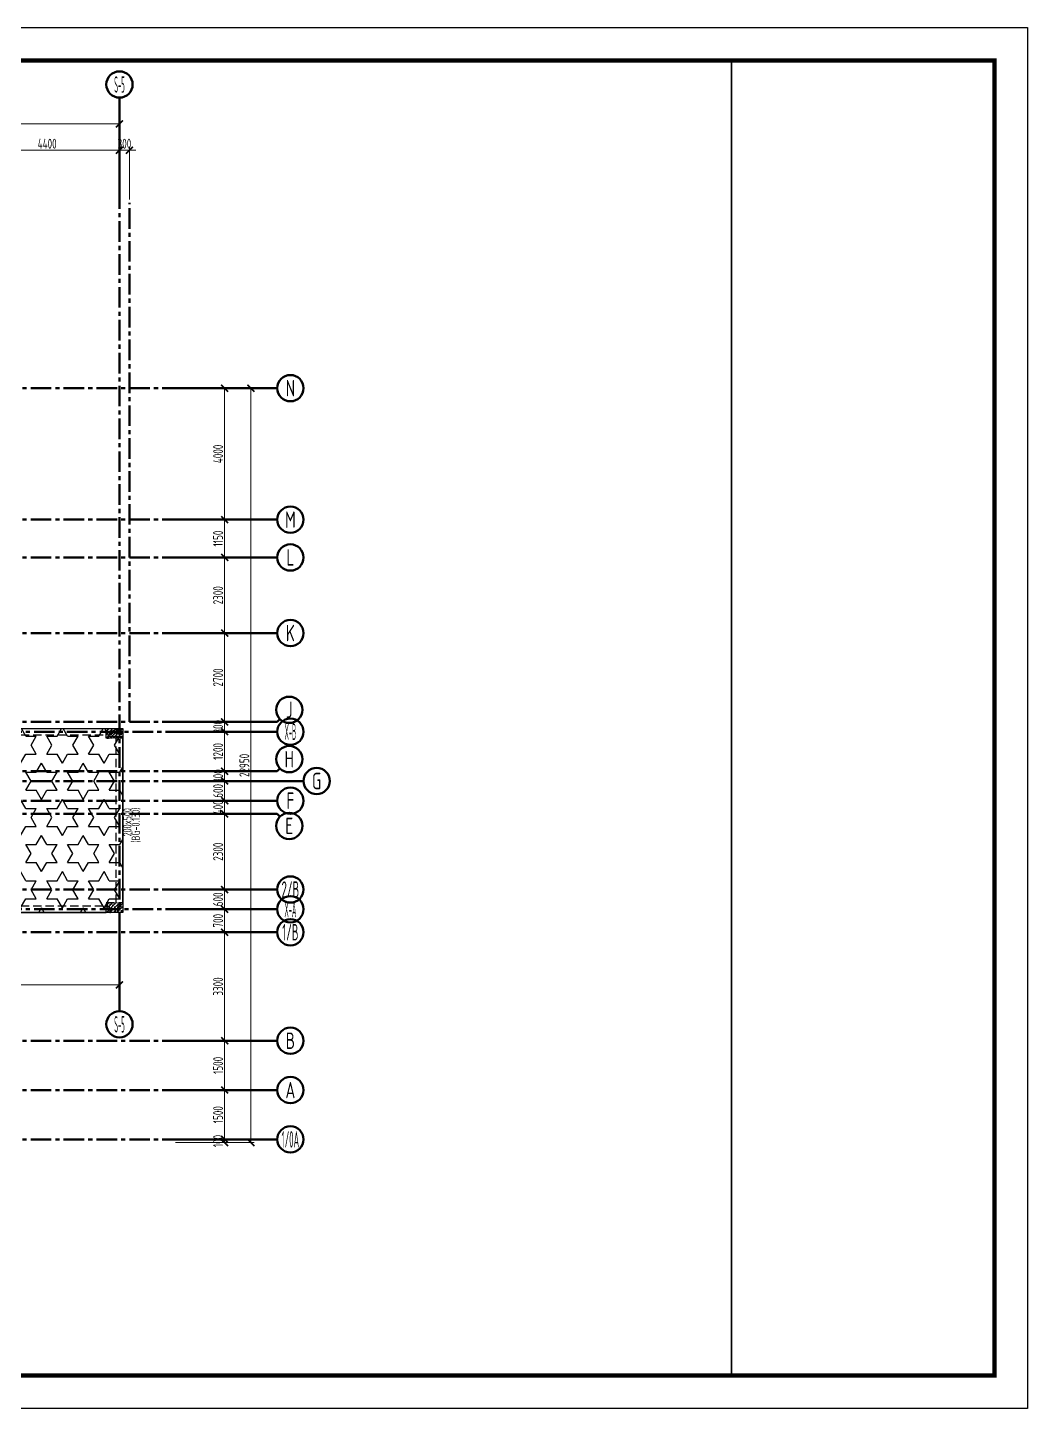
# Model space of a CAD drawing. Extents: x -302153 to 2378000, y -57590 to 1700000.
# Drawn here: x 223345 to 253765, y 552165 to 594165 of the extents above; entities that cross this region are included whole.
import ezdxf
from ezdxf.enums import TextEntityAlignment as Align

# ---------------------------------------------------------------- set-up
doc = ezdxf.new("R2010")
doc.units = 0
doc.header["$LTSCALE"] = 500
doc.header["$MEASUREMENT"] = 0
doc.linetypes.add('CENTER', pattern=[2, 1.25, -0.25, 0.25, -0.25])
doc.linetypes.add('DASHED', pattern=[0.75, 0.5, -0.25])
doc.layers.get('0').update_dxf_attribs({"linetype": 'CONTINUOUS'})
doc.layers.get('Defpoints').update_dxf_attribs({"color": 2, "linetype": 'CONTINUOUS'})
for name, color, linetype, lineweight in [('AD-AXIS-AXIS-2F-100', 1, 'CENTER', 50), ('AD-AXIS-CRCL-2F-100', 3, 'CONTINUOUS', 50), ('AD-AXIS-DIMS-2F-100', 3, 'CONTINUOUS', 0), ('AD-DIMS-MAIN-2F-100', 60, 'CONTINUOUS', 0)]:
    doc.layers.add(name, color=color, linetype=linetype, lineweight=lineweight)
for name, color, linetype in [('C-XREF-INT', 7, 'CONTINUOUS'), ('S_BEAM', 4, 'DASHED'), ('S_BEAM_TEXT_VERT', 41, 'CONTINUOUS'), ('S_COLU_BELW_DASH', 40, 'DASHED'), ('S_COLU_BELW_HACH', 254, 'DASHED'), ('S_PLAN_HACH', 9, 'CONTINUOUS')]:
    doc.layers.add(name, color=color, linetype=linetype)
doc.layers.add('内框', color=8, linetype='CONTINUOUS', plot=False)
doc.styles.add('TH-STYLE3', font='tssdeng.shx', dxfattribs={"width": 0.7, "bigfont": 'tssdchn.shx'})
doc.styles.add('黑体', font='simhei.ttf')
doc.dimstyles.new('TH-DIM100', dxfattribs={"dimscale": 100, "dimtxt": 3, "dimasz": 2, "dimexe": 1, "dimexo": 1, "dimgap": 0.5, "dimtad": 1, "dimdec": 0, "dimdsep": 46, "dimtxsty": 'TH-STYLE3', "dimblk1": 'ARCHTICK', "dimblk2": 'ARCHTICK', "dimsah": 1, "dimcen": -1, "dimclrd": 256, "dimclre": 256, "dimclrt": 256, "dimazin": 0, "dimtfac": 1, "dimtdec": 0, "dimtix": 1, "dimtmove": 2, "dimatfit": 0, "dimldrblk": 'ARCHTICK', "dimfxl": 2, "dimtolj": 1, "dimtzin": 0, "dimlwd": -1, "dimlwe": -1, "dimarcsym": 0})
pattern_1 = [(45, (174840.05, 561848.63), (-53.03301, 53.03301), []), (50, (174840.05, 561848.63), (215.17805, -18.82564), [22.5, -247.5]), (355, (174840.05, 561848.63), (-41.6254, 225.6576), [18, -198]), (100.4514, (174857.98, 561847.06), (173.5528, 206.8319), [19.1221, -210.3426]), (46.1842, (174840.05, 561908.63), (320.1723, -49.6557), [33.75, -371.25]), (96.6356, (174866.73, 561904.5), (280.3988, 292.2354), [28.683, -315.514]), (351.1842, (174840.05, 561908.63), (280.3986, 292.2356), [27, -297]), (21, (174870.05, 561893.63), (179.0721, -120.78567), [22.5, -247.5]), (326, (174870.05, 561893.63), (72.9946, 217.545), [18, -198]), (71.4514, (174884.97, 561883.56), (252.0668, 96.75915), [19.1221, -210.3426]), (37.5, (174840.05, 561848.63), (3.64796, 99.86816), [0, -195.6, 0, -201, 0, -198.75]), (7.5, (174840.05, 561848.63), (78.92086, 118.32351), [0, -114.6, 0, -191.1, 0, -75.75]), (327.5, (174773.15, 561848.63), (160.14673, -6.76646), [0, -75, 0, -234, 0, -310.5]), (317.5, (174743.15, 561848.63), (174.95585, 30.0315), [0, -97.5, 0, -155.4, 0, -220.5])]

# ---------------------------------------------------------------- blocks, each defined once
blk = doc.blocks.new('_ArchTick')
at = {"color": 0, "const_width": 0.25}
blk.add_lwpolyline([(-0.53, -0.53), (0.53, 0.53)], dxfattribs=at)
blk = doc.blocks.new('*D61')
at = {"layer": 'AD-DIMS-MAIN-2F-100', "transparency": 16777216}
for p, q in [((53000, 21350), (55400, 21350)), ((55300, -1600), (55300, 21350)), ((53000, -1600), (55400, -1600))]:
    blk.add_line(p, q, dxfattribs=at)
at = {"layer": 'Defpoints', "color": 0, "transparency": 16777216}
for p in [(52900, 21350), (55300, 21350), (52900, -1600)]:
    blk.add_point(p, dxfattribs=at)
at = {"layer": 'AD-DIMS-MAIN-2F-100', "transparency": 16777216, "xscale": 200, "yscale": 200, "zscale": 200}
for p, rotation in [((55300, 21350), 90), ((55300, -1600), 270)]:
    blk.add_blockref('_ArchTick', p, dxfattribs=dict(at, rotation=rotation))
at = {"layer": 'AD-DIMS-MAIN-2F-100', "transparency": 16777216, "insert": (55100, 9875), "char_height": 300, "attachment_point": 5, "rotation": 90, "style": 'TH-STYLE3'}
blk.add_mtext('\\A1;22950', dxfattribs=at)
blk = doc.blocks.new('*D62')
at = {"layer": 'AD-AXIS-DIMS-2F-100', "transparency": 16777216}
for p, q in [((53000, -1500), (54600, -1500)), ((53000, -1600), (54600, -1600)), ((54500, -1600), (54500, -1500))]:
    blk.add_line(p, q, dxfattribs=at)
at = {"layer": 'Defpoints', "color": 0, "transparency": 16777216}
for p in [(52900, -1500), (52900, -1600), (54500, -1500)]:
    blk.add_point(p, dxfattribs=at)
at = {"layer": 'AD-AXIS-DIMS-2F-100', "transparency": 16777216, "xscale": 200, "yscale": 200, "zscale": 200}
for p, rotation in [((54500, -1500), 90), ((54500, -1600), 270)]:
    blk.add_blockref('_ArchTick', p, dxfattribs=dict(at, rotation=rotation))
at = {"layer": 'AD-AXIS-DIMS-2F-100', "transparency": 16777216, "insert": (54300, -1550), "char_height": 300, "attachment_point": 5, "rotation": 90, "style": 'TH-STYLE3'}
blk.add_mtext('\\A1;100', dxfattribs=at)
blk = doc.blocks.new('*D63')
at = {"layer": 'AD-AXIS-DIMS-2F-100', "transparency": 16777216}
for p, q in [((53000, 0), (54600, 0)), ((54500, -1500), (54500, 0)), ((53000, -1500), (54600, -1500))]:
    blk.add_line(p, q, dxfattribs=at)
at = {"layer": 'Defpoints', "color": 0, "transparency": 16777216}
for p in [(52900, 0), (54500, 0), (52900, -1500)]:
    blk.add_point(p, dxfattribs=at)
at = {"layer": 'AD-AXIS-DIMS-2F-100', "transparency": 16777216, "xscale": 200, "yscale": 200, "zscale": 200}
for p, rotation in [((54500, 0), 90), ((54500, -1500), 270)]:
    blk.add_blockref('_ArchTick', p, dxfattribs=dict(at, rotation=rotation))
at = {"layer": 'AD-AXIS-DIMS-2F-100', "transparency": 16777216, "insert": (54300, -750), "char_height": 300, "attachment_point": 5, "rotation": 90, "style": 'TH-STYLE3'}
blk.add_mtext('\\A1;1500', dxfattribs=at)
blk = doc.blocks.new('*D64')
at = {"layer": 'AD-AXIS-DIMS-2F-100', "transparency": 16777216}
for p, q in [((53000, 1500), (54600, 1500)), ((54500, 0), (54500, 1500)), ((53000, 0), (54600, 0))]:
    blk.add_line(p, q, dxfattribs=at)
at = {"layer": 'Defpoints', "color": 0, "transparency": 16777216}
for p in [(52900, 1500), (54500, 1500), (52900, 0)]:
    blk.add_point(p, dxfattribs=at)
at = {"layer": 'AD-AXIS-DIMS-2F-100', "transparency": 16777216, "xscale": 200, "yscale": 200, "zscale": 200}
for p, rotation in [((54500, 1500), 90), ((54500, 0), 270)]:
    blk.add_blockref('_ArchTick', p, dxfattribs=dict(at, rotation=rotation))
at = {"layer": 'AD-AXIS-DIMS-2F-100', "transparency": 16777216, "insert": (54300, 750), "char_height": 300, "attachment_point": 5, "rotation": 90, "style": 'TH-STYLE3'}
blk.add_mtext('\\A1;1500', dxfattribs=at)
blk = doc.blocks.new('*D65')
at = {"layer": 'AD-AXIS-DIMS-2F-100', "transparency": 16777216}
for p, q in [((53000, 4800), (54600, 4800)), ((54500, 1500), (54500, 4800)), ((53000, 1500), (54600, 1500))]:
    blk.add_line(p, q, dxfattribs=at)
at = {"layer": 'Defpoints', "color": 0, "transparency": 16777216}
for p in [(52900, 4800), (54500, 4800), (52900, 1500)]:
    blk.add_point(p, dxfattribs=at)
at = {"layer": 'AD-AXIS-DIMS-2F-100', "transparency": 16777216, "xscale": 200, "yscale": 200, "zscale": 200}
for p, rotation in [((54500, 4800), 90), ((54500, 1500), 270)]:
    blk.add_blockref('_ArchTick', p, dxfattribs=dict(at, rotation=rotation))
at = {"layer": 'AD-AXIS-DIMS-2F-100', "transparency": 16777216, "insert": (54300, 3150), "char_height": 300, "attachment_point": 5, "rotation": 90, "style": 'TH-STYLE3'}
blk.add_mtext('\\A1;3300', dxfattribs=at)
blk = doc.blocks.new('*D66')
at = {"layer": 'AD-AXIS-DIMS-2F-100', "transparency": 16777216}
for p, q in [((53000, 5500), (54600, 5500)), ((54500, 4800), (54500, 5500)), ((53000, 4800), (54600, 4800))]:
    blk.add_line(p, q, dxfattribs=at)
at = {"layer": 'Defpoints', "color": 0, "transparency": 16777216}
for p in [(52900, 5500), (54500, 5500), (52900, 4800)]:
    blk.add_point(p, dxfattribs=at)
at = {"layer": 'AD-AXIS-DIMS-2F-100', "transparency": 16777216, "xscale": 200, "yscale": 200, "zscale": 200}
for p, rotation in [((54500, 5500), 90), ((54500, 4800), 270)]:
    blk.add_blockref('_ArchTick', p, dxfattribs=dict(at, rotation=rotation))
at = {"layer": 'AD-AXIS-DIMS-2F-100', "transparency": 16777216, "insert": (54300, 5150), "char_height": 300, "attachment_point": 5, "rotation": 90, "style": 'TH-STYLE3'}
blk.add_mtext('\\A1;700', dxfattribs=at)
blk = doc.blocks.new('*D67')
at = {"layer": 'AD-AXIS-DIMS-2F-100', "transparency": 16777216}
for p, q in [((53000, 6100), (54600, 6100)), ((54500, 5500), (54500, 6100)), ((53000, 5500), (54600, 5500))]:
    blk.add_line(p, q, dxfattribs=at)
at = {"layer": 'Defpoints', "color": 0, "transparency": 16777216}
for p in [(52900, 6100), (54500, 6100), (52900, 5500)]:
    blk.add_point(p, dxfattribs=at)
at = {"layer": 'AD-AXIS-DIMS-2F-100', "transparency": 16777216, "xscale": 200, "yscale": 200, "zscale": 200}
for p, rotation in [((54500, 6100), 90), ((54500, 5500), 270)]:
    blk.add_blockref('_ArchTick', p, dxfattribs=dict(at, rotation=rotation))
at = {"layer": 'AD-AXIS-DIMS-2F-100', "transparency": 16777216, "insert": (54300, 5800), "char_height": 300, "attachment_point": 5, "rotation": 90, "style": 'TH-STYLE3'}
blk.add_mtext('\\A1;600', dxfattribs=at)
blk = doc.blocks.new('*D68')
at = {"layer": 'AD-AXIS-DIMS-2F-100', "transparency": 16777216}
for p, q in [((53000, 8400), (54600, 8400)), ((54500, 6100), (54500, 8400)), ((53000, 6100), (54600, 6100))]:
    blk.add_line(p, q, dxfattribs=at)
at = {"layer": 'Defpoints', "color": 0, "transparency": 16777216}
for p in [(52900, 8400), (54500, 8400), (52900, 6100)]:
    blk.add_point(p, dxfattribs=at)
at = {"layer": 'AD-AXIS-DIMS-2F-100', "transparency": 16777216, "xscale": 200, "yscale": 200, "zscale": 200}
for p, rotation in [((54500, 8400), 90), ((54500, 6100), 270)]:
    blk.add_blockref('_ArchTick', p, dxfattribs=dict(at, rotation=rotation))
at = {"layer": 'AD-AXIS-DIMS-2F-100', "transparency": 16777216, "insert": (54300, 7250), "char_height": 300, "attachment_point": 5, "rotation": 90, "style": 'TH-STYLE3'}
blk.add_mtext('\\A1;2300', dxfattribs=at)
blk = doc.blocks.new('*D69')
at = {"layer": 'AD-AXIS-DIMS-2F-100', "transparency": 16777216}
for p, q in [((54500, 8800), (54500, 9000)), ((53000, 8800), (54600, 8800)), ((53000, 8400), (54600, 8400)), ((54500, 8400), (54500, 8800)), ((54500, 8400), (54500, 8200))]:
    blk.add_line(p, q, dxfattribs=at)
at = {"layer": 'Defpoints', "color": 0, "transparency": 16777216}
for p in [(52900, 8800), (52900, 8400), (54500, 8800)]:
    blk.add_point(p, dxfattribs=at)
at = {"layer": 'AD-AXIS-DIMS-2F-100', "transparency": 16777216, "xscale": 200, "yscale": 200, "zscale": 200}
for p, rotation in [((54500, 8800), 270), ((54500, 8400), 90)]:
    blk.add_blockref('_ArchTick', p, dxfattribs=dict(at, rotation=rotation))
at = {"layer": 'AD-AXIS-DIMS-2F-100', "transparency": 16777216, "insert": (54300, 8600), "char_height": 300, "attachment_point": 5, "rotation": 90, "style": 'TH-STYLE3'}
blk.add_mtext('\\A1;400', dxfattribs=at)
blk = doc.blocks.new('*D70')
at = {"layer": 'AD-AXIS-DIMS-2F-100', "transparency": 16777216}
for p, q in [((53000, 9400), (54600, 9400)), ((54500, 8800), (54500, 9400)), ((53000, 8800), (54600, 8800))]:
    blk.add_line(p, q, dxfattribs=at)
at = {"layer": 'Defpoints', "color": 0, "transparency": 16777216}
for p in [(52900, 9400), (54500, 9400), (52900, 8800)]:
    blk.add_point(p, dxfattribs=at)
at = {"layer": 'AD-AXIS-DIMS-2F-100', "transparency": 16777216, "xscale": 200, "yscale": 200, "zscale": 200}
for p, rotation in [((54500, 9400), 90), ((54500, 8800), 270)]:
    blk.add_blockref('_ArchTick', p, dxfattribs=dict(at, rotation=rotation))
at = {"layer": 'AD-AXIS-DIMS-2F-100', "transparency": 16777216, "insert": (54300, 9100), "char_height": 300, "attachment_point": 5, "rotation": 90, "style": 'TH-STYLE3'}
blk.add_mtext('\\A1;600', dxfattribs=at)
blk = doc.blocks.new('*D71')
at = {"layer": 'AD-AXIS-DIMS-2F-100', "transparency": 16777216}
for p, q in [((53000, 9700), (54600, 9700)), ((54500, 9700), (54500, 9900)), ((54500, 9400), (54500, 9700)), ((53000, 9400), (54600, 9400)), ((54500, 9400), (54500, 9200))]:
    blk.add_line(p, q, dxfattribs=at)
at = {"layer": 'Defpoints', "color": 0, "transparency": 16777216}
for p in [(52900, 9700), (54500, 9700), (52900, 9400)]:
    blk.add_point(p, dxfattribs=at)
at = {"layer": 'AD-AXIS-DIMS-2F-100', "transparency": 16777216, "xscale": 200, "yscale": 200, "zscale": 200}
for p, rotation in [((54500, 9700), 270), ((54500, 9400), 90)]:
    blk.add_blockref('_ArchTick', p, dxfattribs=dict(at, rotation=rotation))
at = {"layer": 'AD-AXIS-DIMS-2F-100', "transparency": 16777216, "insert": (54300, 9550), "char_height": 300, "attachment_point": 5, "rotation": 90, "style": 'TH-STYLE3'}
blk.add_mtext('\\A1;300', dxfattribs=at)
blk = doc.blocks.new('*D72')
at = {"layer": 'AD-AXIS-DIMS-2F-100', "transparency": 16777216}
for p, q in [((53000, 10900), (54600, 10900)), ((54500, 9700), (54500, 10900)), ((53000, 9700), (54600, 9700))]:
    blk.add_line(p, q, dxfattribs=at)
at = {"layer": 'Defpoints', "color": 0, "transparency": 16777216}
for p in [(52900, 10900), (54500, 10900), (52900, 9700)]:
    blk.add_point(p, dxfattribs=at)
at = {"layer": 'AD-AXIS-DIMS-2F-100', "transparency": 16777216, "xscale": 200, "yscale": 200, "zscale": 200}
for p, rotation in [((54500, 10900), 90), ((54500, 9700), 270)]:
    blk.add_blockref('_ArchTick', p, dxfattribs=dict(at, rotation=rotation))
at = {"layer": 'AD-AXIS-DIMS-2F-100', "transparency": 16777216, "insert": (54300, 10300), "char_height": 300, "attachment_point": 5, "rotation": 90, "style": 'TH-STYLE3'}
blk.add_mtext('\\A1;1200', dxfattribs=at)
blk = doc.blocks.new('*D73')
at = {"layer": 'AD-AXIS-DIMS-2F-100', "transparency": 16777216}
for p, q in [((54500, 11200), (54500, 11400)), ((53000, 11200), (54600, 11200)), ((54500, 10900), (54500, 11200)), ((53000, 10900), (54600, 10900)), ((54500, 10900), (54500, 10700))]:
    blk.add_line(p, q, dxfattribs=at)
at = {"layer": 'Defpoints', "color": 0, "transparency": 16777216}
for p in [(52900, 11200), (54500, 11200), (52900, 10900)]:
    blk.add_point(p, dxfattribs=at)
at = {"layer": 'AD-AXIS-DIMS-2F-100', "transparency": 16777216, "xscale": 200, "yscale": 200, "zscale": 200}
for p, rotation in [((54500, 11200), 270), ((54500, 10900), 90)]:
    blk.add_blockref('_ArchTick', p, dxfattribs=dict(at, rotation=rotation))
at = {"layer": 'AD-AXIS-DIMS-2F-100', "transparency": 16777216, "insert": (54300, 11050), "char_height": 300, "attachment_point": 5, "rotation": 90, "style": 'TH-STYLE3'}
blk.add_mtext('\\A1;300', dxfattribs=at)
blk = doc.blocks.new('*D74')
at = {"layer": 'AD-AXIS-DIMS-2F-100', "transparency": 16777216}
for p, q in [((53000, 13900), (54600, 13900)), ((54500, 11200), (54500, 13900)), ((53000, 11200), (54600, 11200))]:
    blk.add_line(p, q, dxfattribs=at)
at = {"layer": 'Defpoints', "color": 0, "transparency": 16777216}
for p in [(52900, 13900), (54500, 13900), (52900, 11200)]:
    blk.add_point(p, dxfattribs=at)
at = {"layer": 'AD-AXIS-DIMS-2F-100', "transparency": 16777216, "xscale": 200, "yscale": 200, "zscale": 200}
for p, rotation in [((54500, 13900), 90), ((54500, 11200), 270)]:
    blk.add_blockref('_ArchTick', p, dxfattribs=dict(at, rotation=rotation))
at = {"layer": 'AD-AXIS-DIMS-2F-100', "transparency": 16777216, "insert": (54300, 12550), "char_height": 300, "attachment_point": 5, "rotation": 90, "style": 'TH-STYLE3'}
blk.add_mtext('\\A1;2700', dxfattribs=at)
blk = doc.blocks.new('*D75')
at = {"layer": 'AD-AXIS-DIMS-2F-100', "transparency": 16777216}
for p, q in [((53000, 16200), (54600, 16200)), ((54500, 13900), (54500, 16200)), ((53000, 13900), (54600, 13900))]:
    blk.add_line(p, q, dxfattribs=at)
at = {"layer": 'Defpoints', "color": 0, "transparency": 16777216}
for p in [(52900, 16200), (54500, 16200), (52900, 13900)]:
    blk.add_point(p, dxfattribs=at)
at = {"layer": 'AD-AXIS-DIMS-2F-100', "transparency": 16777216, "xscale": 200, "yscale": 200, "zscale": 200}
for p, rotation in [((54500, 16200), 90), ((54500, 13900), 270)]:
    blk.add_blockref('_ArchTick', p, dxfattribs=dict(at, rotation=rotation))
at = {"layer": 'AD-AXIS-DIMS-2F-100', "transparency": 16777216, "insert": (54300, 15050), "char_height": 300, "attachment_point": 5, "rotation": 90, "style": 'TH-STYLE3'}
blk.add_mtext('\\A1;2300', dxfattribs=at)
blk = doc.blocks.new('*D76')
at = {"layer": 'AD-AXIS-DIMS-2F-100', "transparency": 16777216}
for p, q in [((53000, 17350), (54600, 17350)), ((54500, 16200), (54500, 17350)), ((53000, 16200), (54600, 16200))]:
    blk.add_line(p, q, dxfattribs=at)
at = {"layer": 'Defpoints', "color": 0, "transparency": 16777216}
for p in [(52900, 17350), (54500, 17350), (52900, 16200)]:
    blk.add_point(p, dxfattribs=at)
at = {"layer": 'AD-AXIS-DIMS-2F-100', "transparency": 16777216, "xscale": 200, "yscale": 200, "zscale": 200}
for p, rotation in [((54500, 17350), 90), ((54500, 16200), 270)]:
    blk.add_blockref('_ArchTick', p, dxfattribs=dict(at, rotation=rotation))
at = {"layer": 'AD-AXIS-DIMS-2F-100', "transparency": 16777216, "insert": (54300, 16775), "char_height": 300, "attachment_point": 5, "rotation": 90, "style": 'TH-STYLE3'}
blk.add_mtext('\\A1;1150', dxfattribs=at)
blk = doc.blocks.new('*D77')
at = {"layer": 'AD-AXIS-DIMS-2F-100', "transparency": 16777216}
for p, q in [((53000, 21350), (54600, 21350)), ((54500, 17350), (54500, 21350)), ((53000, 17350), (54600, 17350))]:
    blk.add_line(p, q, dxfattribs=at)
at = {"layer": 'Defpoints', "color": 0, "transparency": 16777216}
for p in [(52900, 21350), (54500, 21350), (52900, 17350)]:
    blk.add_point(p, dxfattribs=at)
at = {"layer": 'AD-AXIS-DIMS-2F-100', "transparency": 16777216, "xscale": 200, "yscale": 200, "zscale": 200}
for p, rotation in [((54500, 21350), 90), ((54500, 17350), 270)]:
    blk.add_blockref('_ArchTick', p, dxfattribs=dict(at, rotation=rotation))
at = {"layer": 'AD-AXIS-DIMS-2F-100', "transparency": 16777216, "insert": (54300, 19350), "char_height": 300, "attachment_point": 5, "rotation": 90, "style": 'TH-STYLE3'}
blk.add_mtext('\\A1;4000', dxfattribs=at)
blk = doc.blocks.new('*D119')
at = {"layer": 'AD-AXIS-DIMS-2F-100', "transparency": 16777216}
for p, q in [((51300, 28586), (51100, 28586)), ((51300, 27086), (51300, 28686)), ((51300, 28586), (51600, 28586)), ((51600, 27086), (51600, 28686)), ((51600, 28586), (51800, 28586))]:
    blk.add_line(p, q, dxfattribs=at)
at = {"layer": 'Defpoints', "color": 0, "transparency": 16777216}
for p in [(51600, 28586), (51300, 26986), (51600, 26986)]:
    blk.add_point(p, dxfattribs=at)
at = {"layer": 'AD-AXIS-DIMS-2F-100', "transparency": 16777216, "xscale": 200, "yscale": 200, "zscale": 200}
blk.add_blockref('_ArchTick', (51300, 28586), dxfattribs=at)
at = {"layer": 'AD-AXIS-DIMS-2F-100', "transparency": 16777216, "xscale": 200, "yscale": 200, "zscale": 200, "rotation": 180}
blk.add_blockref('_ArchTick', (51600, 28586), dxfattribs=at)
at = {"layer": 'AD-AXIS-DIMS-2F-100', "transparency": 16777216, "insert": (51450, 28786), "char_height": 300, "attachment_point": 5, "style": 'TH-STYLE3'}
blk.add_mtext('\\A1;300', dxfattribs=at)
blk = doc.blocks.new('*D120')
at = {"layer": 'AD-AXIS-DIMS-2F-100', "transparency": 16777216}
for p, q in [((46900, 27086), (46900, 28686)), ((46900, 28586), (51300, 28586)), ((51300, 27086), (51300, 28686))]:
    blk.add_line(p, q, dxfattribs=at)
at = {"layer": 'Defpoints', "color": 0, "transparency": 16777216}
for p in [(51300, 28586), (46900, 26986), (51300, 26986)]:
    blk.add_point(p, dxfattribs=at)
at = {"layer": 'AD-AXIS-DIMS-2F-100', "transparency": 16777216, "xscale": 200, "yscale": 200, "zscale": 200, "rotation": 180}
blk.add_blockref('_ArchTick', (46900, 28586), dxfattribs=at)
at = {"layer": 'AD-AXIS-DIMS-2F-100', "transparency": 16777216, "xscale": 200, "yscale": 200, "zscale": 200}
blk.add_blockref('_ArchTick', (51300, 28586), dxfattribs=at)
at = {"layer": 'AD-AXIS-DIMS-2F-100', "transparency": 16777216, "insert": (49100, 28786), "char_height": 300, "attachment_point": 5, "style": 'TH-STYLE3'}
blk.add_mtext('\\A1;4400', dxfattribs=at)
blk = doc.blocks.new('*D133')
at = {"layer": 'AD-DIMS-MAIN-2F-100', "transparency": 16777216}
for p, q in [((-100, 27086), (-100, 29486)), ((51300, 27086), (51300, 29486)), ((-100, 29386), (51300, 29386))]:
    blk.add_line(p, q, dxfattribs=at)
at = {"layer": 'Defpoints', "color": 0, "transparency": 16777216}
for p in [(51300, 29386), (-100, 26986), (51300, 26986)]:
    blk.add_point(p, dxfattribs=at)
at = {"layer": 'AD-DIMS-MAIN-2F-100', "transparency": 16777216, "xscale": 200, "yscale": 200, "zscale": 200, "rotation": 180}
blk.add_blockref('_ArchTick', (-100, 29386), dxfattribs=at)
at = {"layer": 'AD-DIMS-MAIN-2F-100', "transparency": 16777216, "xscale": 200, "yscale": 200, "zscale": 200}
blk.add_blockref('_ArchTick', (51300, 29386), dxfattribs=at)
at = {"layer": 'AD-DIMS-MAIN-2F-100', "transparency": 16777216, "insert": (25600, 29586), "char_height": 300, "attachment_point": 5, "style": 'TH-STYLE3'}
blk.add_mtext('\\A1;51400', dxfattribs=at)
blk = doc.blocks.new('*D148')
at = {"layer": 'AD-AXIS-DIMS-2F-100', "transparency": 16777216}
for p, q in [((43400, 4700), (43400, 3100)), ((51300, 4700), (51300, 3100)), ((43400, 3200), (51300, 3200))]:
    blk.add_line(p, q, dxfattribs=at)
at = {"layer": 'Defpoints', "color": 0, "transparency": 16777216}
for p in [(43400, 4800), (51300, 4800), (51300, 3200)]:
    blk.add_point(p, dxfattribs=at)
at = {"layer": 'AD-AXIS-DIMS-2F-100', "transparency": 16777216, "xscale": 200, "yscale": 200, "zscale": 200, "rotation": 180}
blk.add_blockref('_ArchTick', (43400, 3200), dxfattribs=at)
at = {"layer": 'AD-AXIS-DIMS-2F-100', "transparency": 16777216, "xscale": 200, "yscale": 200, "zscale": 200}
blk.add_blockref('_ArchTick', (51300, 3200), dxfattribs=at)
at = {"layer": 'AD-AXIS-DIMS-2F-100', "transparency": 16777216, "insert": (47350, 3400), "char_height": 300, "attachment_point": 5, "style": 'TH-STYLE3'}
blk.add_mtext('\\A1;7900', dxfattribs=at)
blk = doc.blocks.new('THAPE_A2L2_inner')
blk.add_line((881, 353), (881, 381))
at = {"layer": '内框'}
blk.add_lwpolyline([(0, 0), (0, 420), (891, 420), (891, 0)], close=True, dxfattribs=at)
at = {"layer": '内框', "const_width": 1.4}
blk.add_lwpolyline([(25, 410), (25, 10), (881, 10), (881, 410)], close=True, dxfattribs=at)
at = {"layer": '内框', "const_width": 0.5}
blk.add_lwpolyline([(801, 410), (801, 10)], dxfattribs=at)
at = {"layer": '内框', "style": '黑体', "width": 0.8}
blk.add_attdef('内框名称', (30.92, 422.78), '', height=4.2, dxfattribs=at)
blk = doc.blocks.new('DxmxAxis_2F-100_b8d9b96b-d97d-4cdc-bfb8-bee9ef8f7084_1755619768')
at = {"layer": 'AD-AXIS-AXIS-2F-100'}
for p, q in [((51300, 4800), (51300, 26986.2)), ((51600, 11200), (51600, 26986.2)), ((-1400, 21350), (52900, 21350)), ((-1400, 17350), (52900, 17350)), ((-1400, 16200), (52900, 16200)), ((-1400, 13900), (52900, 13900)), ((-1400, 11200), (52900, 11200)), ((42700, 10900), (52900, 10900)), ((-1400, 9700), (52900, 9700)), ((-1400, 9400), (52900, 9400)), ((-1400, 8800), (52900, 8800)), ((32600, 8400), (52900, 8400)), ((32600, 6100), (52900, 6100)), ((42700, 5500), (52900, 5500)), ((32600, 4800), (52900, 4800)), ((-1400, 1500), (52900, 1500)), ((-1400, 0), (52900, 0)), ((-1400, -1500), (52900, -1500))]:
    blk.add_line(p, q, dxfattribs=at)
at = {"layer": 'AD-AXIS-CRCL-2F-100'}
for p, q in [((51300, 26986.2), (51300, 30186.2)), ((52900, 21350), (56100, 21350)), ((52900, 17350), (56100, 17350)), ((52900, 16200), (56100, 16200)), ((52900, 13900), (56100, 13900)), ((52900, 11200), (56100, 11200)), ((56182.8, 11282.8), (56100, 11200)), ((52900, 10900), (56100, 10900)), ((52900, 9700), (56100, 9700)), ((56182.8, 9782.8), (56100, 9700)), ((52900, 9400), (56900, 9400)), ((52900, 8800), (56100, 8800)), ((52900, 8400), (56100, 8400)), ((56182.8, 8317.2), (56100, 8400)), ((52900, 6100), (56100, 6100)), ((52900, 5500), (56100, 5500)), ((51300, 4800), (51300, 2400)), ((52900, 4800), (56100, 4800)), ((52900, 1500), (56100, 1500)), ((52900, 0), (56100, 0)), ((52900, -1500), (56100, -1500))]:
    blk.add_line(p, q, dxfattribs=at)
for centre in [(51300, 30586.2), (56500, 21350), (56500, 17350), (56500, 16200), (56500, 13900), (56465.7, 11565.7), (56500, 10900), (56465.7, 10065.7), (57300, 9400), (56500, 8800), (56465.7, 8034.3), (56500, 6100), (56500, 5500), (56500, 4800), (51300, 2000), (56500, 1500), (56500, 0), (56500, -1500)]:
    blk.add_circle(centre, 400, dxfattribs=at)
at = {"layer": 'AD-AXIS-CRCL-2F-100', "color": 7, "style": 'TH-STYLE3'}
for s, width, p in [('S-5', 0.25, (51300, 30586.2)), ('N', 0.7, (56500, 21350)), ('M', 0.7, (56500, 17350)), ('L', 0.7, (56500, 16200)), ('K', 0.7, (56500, 13900)), ('J', 0.7, (56465.7, 11565.7)), ('X-B', 0.25, (56500, 10900)), ('H', 0.7, (56465.7, 10065.7)), ('G', 0.7, (57300, 9400)), ('F', 0.7, (56500, 8800)), ('E', 0.7, (56465.7, 8034.3)), ('2/B', 0.5, (56500, 6100)), ('X-A', 0.25, (56500, 5500)), ('1/B', 0.5, (56500, 4800)), ('S-5', 0.25, (51300, 2000)), ('B', 0.7, (56500, 1500)), ('A', 0.7, (56500, 0)), ('1/0A', 0.4, (56500, -1500))]:
    blk.add_text(s, height=500, dxfattribs=dict(at, width=width)).set_placement(p, align=Align.MIDDLE_CENTER)
at = {"layer": 'AD-AXIS-DIMS-2F-100'}
for p1, p2, distance, picture, middle in [((46900, 26986.2), (51300, 26986.2), 1600, '*D120', (49100, 28786.2)), ((51300, 26986.2), (51600, 26986.2), 1600, '*D119', (51450, 28786.2)), ((52900, 17350), (52900, 21350), -1600, '*D77', (54300, 19350)), ((52900, 16200), (52900, 17350), -1600, '*D76', (54300, 16775)), ((52900, 13900), (52900, 16200), -1600, '*D75', (54300, 15050)), ((52900, 11200), (52900, 13900), -1600, '*D74', (54300, 12550)), ((52900, 10900), (52900, 11200), -1600, '*D73', (54300, 11050)), ((52900, 9700), (52900, 10900), -1600, '*D72', (54300, 10300)), ((52900, 9400), (52900, 9700), -1600, '*D71', (54300, 9550)), ((52900, 8800), (52900, 9400), -1600, '*D70', (54300, 9100)), ((52900, 8400), (52900, 8800), -1600, '*D69', (54300, 8600)), ((52900, 6100), (52900, 8400), -1600, '*D68', (54300, 7250)), ((52900, 5500), (52900, 6100), -1600, '*D67', (54300, 5800)), ((52900, 4800), (52900, 5500), -1600, '*D66', (54300, 5150)), ((43400, 4800), (51300, 4800), -1600, '*D148', (47350, 3400)), ((52900, 1500), (52900, 4800), -1600, '*D65', (54300, 3150)), ((52900, 0), (52900, 1500), -1600, '*D64', (54300, 750)), ((52900, -1500), (52900, 0), -1600, '*D63', (54300, -750))]:
    dim = blk.add_aligned_dim(p1=p1, p2=p2, distance=distance, dimstyle='TH-DIM100', override={"dimgap": 0.5}, dxfattribs=at)
    dim.commit()
    dim.dimension.update_dxf_attribs({"geometry": picture, "text_midpoint": middle})
dim = blk.add_linear_dim(base=(54500, -1500), p1=(52900, -1600), p2=(52900, -1500), angle=90, dimstyle='TH-DIM100', override={"dimgap": 0.5}, dxfattribs=at)
dim.commit()
dim.dimension.update_dxf_attribs({"geometry": '*D62', "text_midpoint": (54300, -1550), "dimtype": 129})
at = {"layer": 'AD-DIMS-MAIN-2F-100'}
for p1, p2, distance, picture, middle in [((-100, 26986.2), (51300, 26986.2), 2400, '*D133', (25600, 29586.2)), ((52900, -1600), (52900, 21350), -2400, '*D61', (55100, 9875))]:
    dim = blk.add_aligned_dim(p1=p1, p2=p2, distance=distance, dimstyle='TH-DIM100', override={"dimgap": 0.5}, dxfattribs=at)
    dim.commit()
    dim.dimension.update_dxf_attribs({"geometry": picture, "text_midpoint": middle})
blk = doc.blocks.new('A$C2ECF6916')
at = {"layer": 'C-XREF-INT'}
blk.add_blockref('DxmxAxis_2F-100_b8d9b96b-d97d-4cdc-bfb8-bee9ef8f7084_1755619768', (0, 1500), dxfattribs=at)

msp = doc.modelspace()

# ---------------------------------------------------------------- hatches: boundary and pattern name
at = {"layer": 'S_COLU_BELW_HACH'}
h = msp.add_hatch(dxfattribs=at)
h.set_pattern_fill('钢筋混凝土', color=256, scale=30, style=0, pattern_type=2)
h.set_pattern_definition(pattern_1)
h.paths.add_polyline_path([(225740.0507, 572848.6289), (226240.0507, 572848.6289), (226240.0507, 572548.6289), (225740.0507, 572548.6289)], flags=0)
h = msp.add_hatch(dxfattribs=at)
h.set_pattern_fill('钢筋混凝土', color=256, scale=30, style=0, pattern_type=2)
h.set_pattern_definition(pattern_1)
h.paths.add_polyline_path([(225740.0507, 567548.6289), (226240.0507, 567548.6289), (226240.0507, 567248.6289), (225740.0507, 567248.6289)], flags=0)
at = {"layer": 'S_PLAN_HACH'}
h = msp.add_hatch(dxfattribs=at)
h.set_pattern_fill('STARS', color=256, scale=100)
h.set_pattern_definition([(0, (-461874.05, -167035.04), (0, 549.926), [317.5, -317.5]), (60, (-461874.05, -167035.04), (-476.2499, 274.963), [317.5, -317.5]), (120, (-461715.3, -166760.07), (-476.2499, -274.963), [317.5, -317.5])])
h.paths.add_polyline_path([(218140.0507, 572848.6289), (226240.0507, 572848.6289), (226240.0507, 567248.6289), (218140.0507, 567248.6289)])

# ---------------------------------------------------------------- linework, layer by layer
at = {"layer": 'S_BEAM', "linetype": 'ByBlock'}
for p, q in [((218640.0507, 572848.6289), (225740.0507, 572848.6289)), ((226240.0507, 567548.6289), (226240.0507, 572548.6289)), ((218640.0507, 567248.6289), (225740.0507, 567248.6289))]:
    msp.add_line(p, q, dxfattribs=at)
at = {"layer": 'S_BEAM'}
for p, q in [((218640.0507, 572648.6289), (225740.0507, 572648.6289)), ((226040.0507, 567548.6289), (226040.0507, 572548.6289)), ((218640.0507, 567448.6289), (225740.0507, 567448.6289))]:
    msp.add_line(p, q, dxfattribs=at)
at = {"layer": 'S_COLU_BELW_DASH'}
for points in [[(225740.0507, 572848.6289), (226240.0507, 572848.6289), (226240.0507, 572548.6289), (225740.0507, 572548.6289), (225740.0507, 572848.6289)], [(225740.0507, 567548.6289), (226240.0507, 567548.6289), (226240.0507, 567248.6289), (225740.0507, 567248.6289), (225740.0507, 567548.6289)]]:
    msp.add_lwpolyline(points, close=True, dxfattribs=at)
at = {"layer": 'S_PLAN_HACH'}
msp.add_lwpolyline([(218140.0507, 572848.6289), (226240.0507, 572848.6289), (226240.0507, 567248.6289), (218140.0507, 567248.6289)], close=True, dxfattribs=at)

# ---------------------------------------------------------------- block references
msp.add_blockref('A$C2ECF6916', (174840.0507, 560348.6289))
at = {"layer": '内框', "xscale": 100, "yscale": 100, "zscale": 100}
msp.add_blockref('THAPE_A2L2_inner', (164665.3584, 552165.445), dxfattribs=at)

# ---------------------------------------------------------------- texts
at = {"layer": 'S_BEAM_TEXT_VERT', "style": 'TH-STYLE3', "width": 0.7}
for s, p in [('200x500', (226504.1417, 569563.9429)), ('(BG-0.130)', (226757.1682, 569372.3179))]:
    msp.add_text(s, height=250, rotation=90, dxfattribs=at).set_placement(p)

doc.saveas('drawing.dxf')
